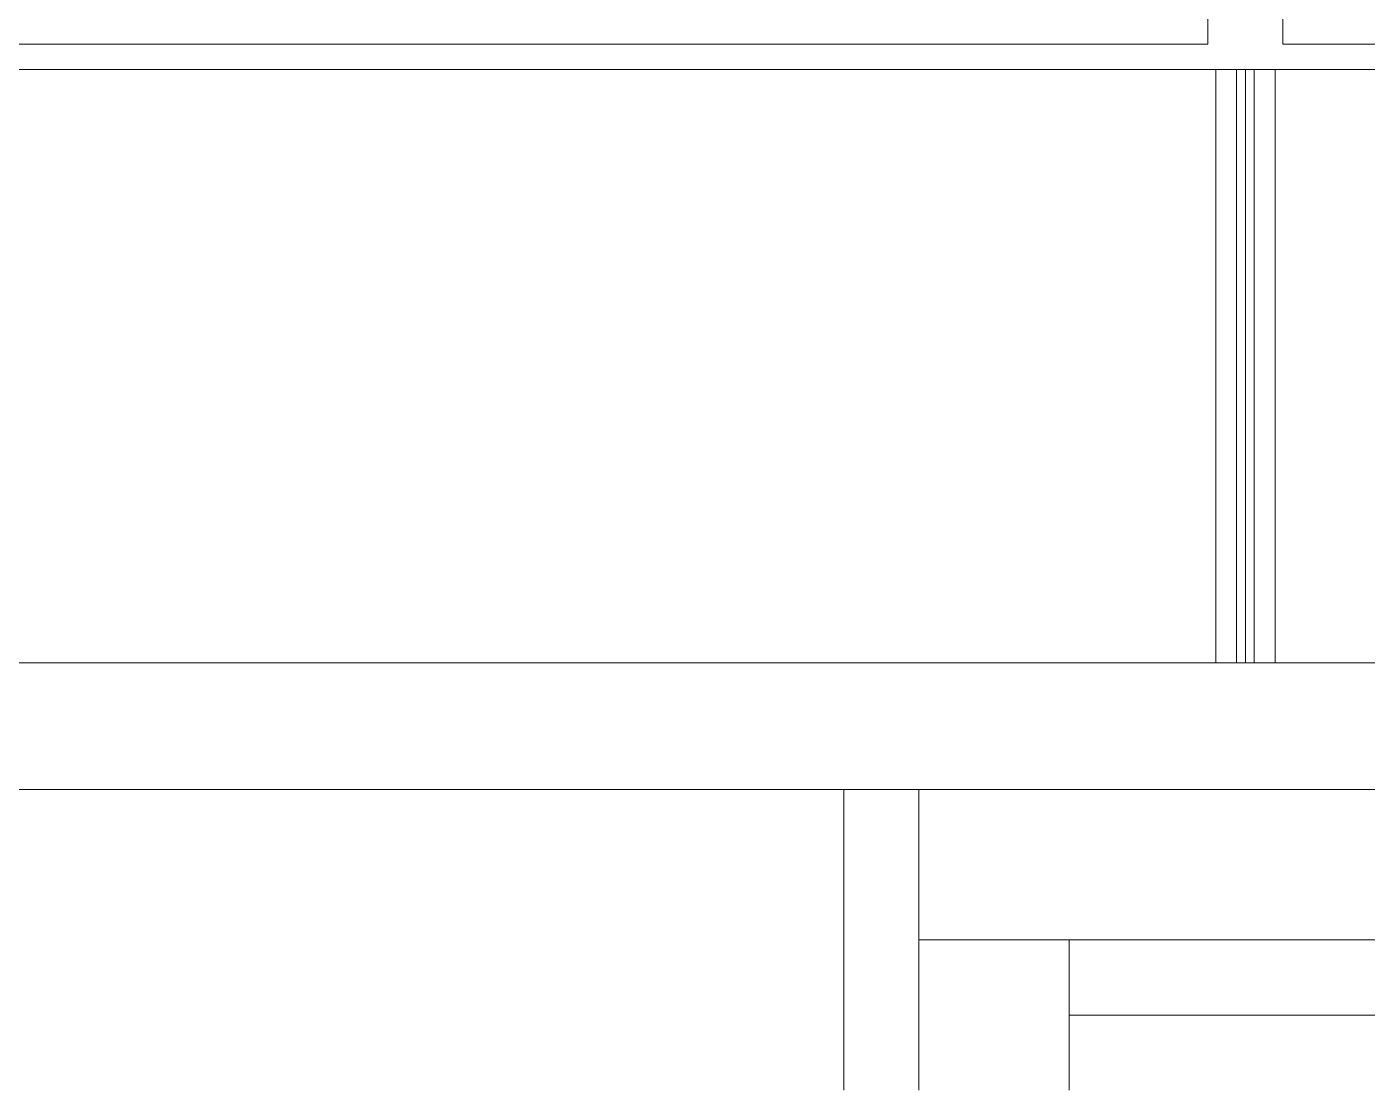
# Model space of a CAD drawing. Header units: inches. Extents: x -246178 to 57169, y -29325 to 19878.
# Drawn here: x 22590.9 to 23037.2, y -947.4 to -593.6 of the extents above; entities that cross this region are included whole.
import ezdxf

# ---------------------------------------------------------------- set-up
doc = ezdxf.new("R2010")
doc.units = ezdxf.units.IN
doc.header["$LTSCALE"] = 25
doc.header["$MEASUREMENT"] = 0
doc.linetypes.add('DASHDOT', pattern=[25.4, 12.7, -6.35, 0, -6.35])
doc.layers.get('0').update_dxf_attribs({"color": 8})
for name, color, linetype, lineweight in [('00-Ground Floor$0$Aluminum', 251, 'Continuous', 5), ('00-Ground Floor$0$LOADING', 253, 'Continuous', 5), ('00-Ground Floor$0$Walls', 251, 'Continuous', 5), ('E-LITE-CLNG-CNDT', 6, 'DASHDOT', 35)]:
    doc.layers.add(name, color=color, linetype=linetype, lineweight=lineweight)

# ---------------------------------------------------------------- blocks, each defined once
blk = doc.blocks.new('00-Ground Floor$0$GF21008-P')
at = {"layer": '00-Ground Floor$0$LOADING'}
for p, q in [((-0.77088, 0), (0.79062, 0)), ((0, -0.1974), (0, 0)), ((0.00691, -0.1974), (0.00691, 0)), ((0.00987, -0.1974), (0.00987, 0)), ((0.01283, -0.1974), (0.01283, 0)), ((0.01974, -0.1974), (0.01974, 0)), ((-0.7767, -0.1974), (0.79645, -0.1974)), ((-0.61909, -0.20585), (-0.00261, -0.20585)), ((-0.00261, -0.20585), (-0.00261, -0.73852)), ((0.02235, -0.20585), (0.02235, -0.73852)), ((0.02235, -0.20585), (0.63897, -0.20585))]:
    blk.add_line(p, q, dxfattribs=at)
blk = doc.blocks.new('00-Ground Floor$0$A$C37be4daf')
at = {"layer": '00-Ground Floor$0$Aluminum'}
for p, q in [((1341.01, 548.24), (1341.01, 598.24)), ((1391.01, 498.24), (1391.01, 598.24)), ((291.01, 573.24), (1341.01, 573.24)), ((1391.01, 548.24), (241.01, 548.24)), ((1416.01, 498.24), (216.01, 498.24))]:
    blk.add_line(p, q, dxfattribs=at)
at = {"layer": '00-Ground Floor$0$Walls'}
blk.add_line((1416.01, 498.24), (1416.01, 598.24), dxfattribs=at)
blk = doc.blocks.new('00-Ground Floor')
at = {"layer": '00-Ground Floor$0$Walls'}
blk.add_line((21497.93, -847.43, 0), (25427.93, -847.43, 0), dxfattribs=at)
at = {"rotation": 180}
blk.add_blockref('00-Ground Floor$0$A$C37be4daf', (24278.94, -349.19, 0), dxfattribs=at)
at = {"layer": '00-Ground Floor$0$LOADING', "xscale": 1000, "yscale": 1000, "zscale": 1000, "rotation": 179.9999999999998}
blk.add_blockref('00-Ground Floor$0$GF21008-P', (23006.49, -805.26), dxfattribs=at)

msp = doc.modelspace()

# ---------------------------------------------------------------- block references
at = {"layer": 'E-LITE-CLNG-CNDT'}
msp.add_blockref('00-Ground Floor', (0, 0), dxfattribs=at)

doc.saveas('drawing.dxf')
